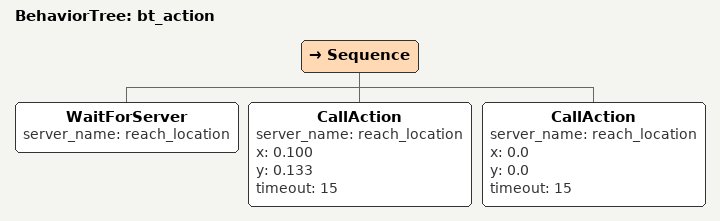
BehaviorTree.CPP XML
<?xml version="1.0" encoding="UTF-8"?>
<root BTCPP_format="4">
  <BehaviorTree ID="bt_action">
    <Sequence>
      <WaitForServer server_name="reach_location"/>
      <CallAction server_name="reach_location"
                  x="0.100"
                  y="0.133"
                  timeout="15"/>
      <CallAction server_name="reach_location"
                  x="0.0"
                  y="0.0"
                  timeout="15"/>
    </Sequence>
  </BehaviorTree>
</root>
